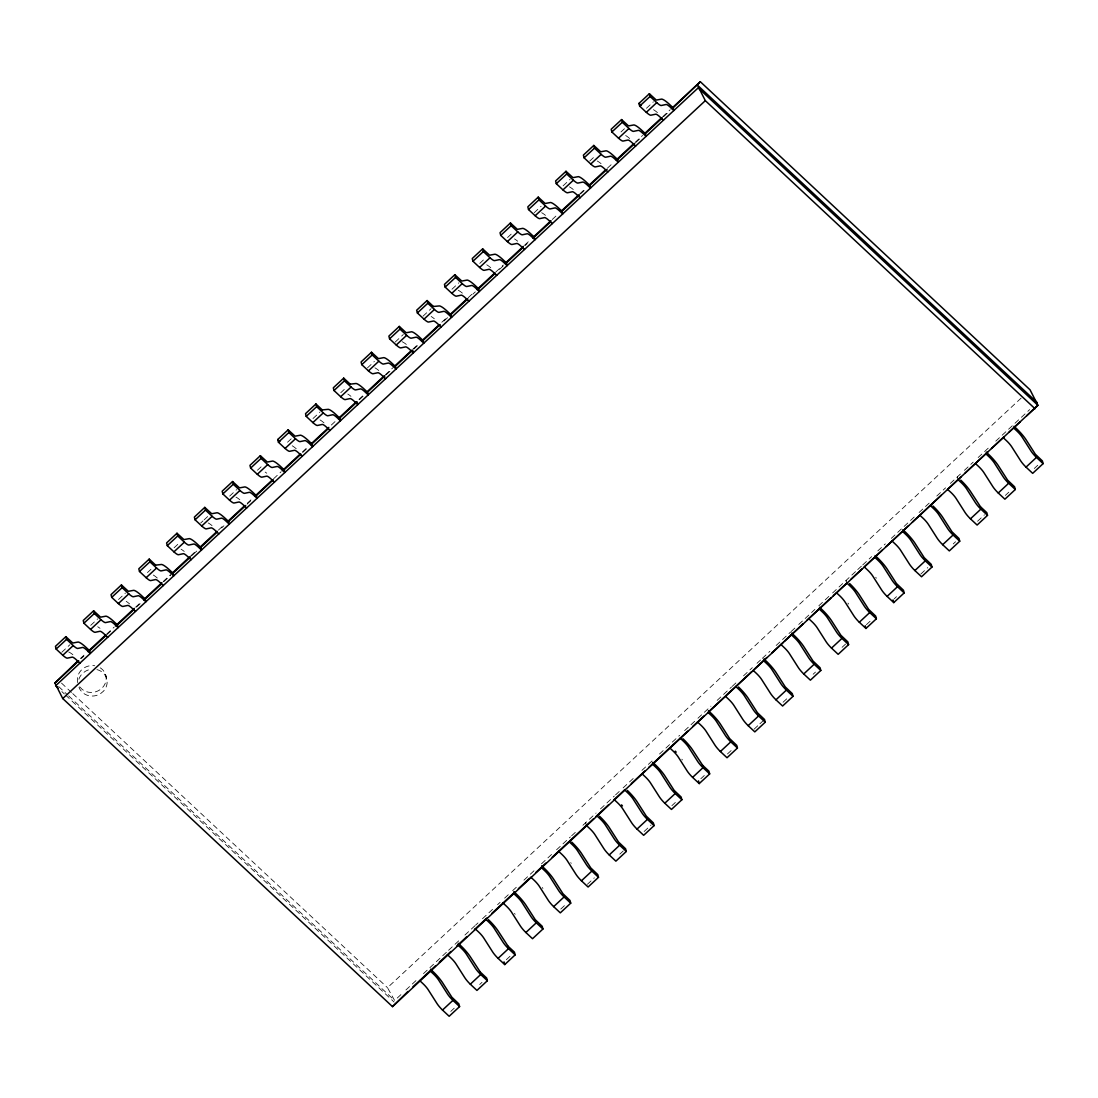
<?xml version="1.0" encoding="UTF-8"?>
<svg xmlns="http://www.w3.org/2000/svg" width="1098" height="1098" viewBox="0 0 1098 1098"><rect width="100%" height="100%" fill="white"/><g stroke="black" fill="none" stroke-linecap="round" stroke-linejoin="round"><path stroke-width="0.75" stroke-dasharray="5 3.75" d="M61.776 652.294L69.888 644.746M90.722 625.352L97.667 618.888M118.515 599.508L125.46 593.044M147.448 572.566L150.934 569.34M174.088 547.792L179.866 542.412M200.714 523.019L203.034 520.864M204.187 519.779L207.659 516.554M229.66 496.09L236.605 489.626M257.44 470.232L262.079 465.923M287.539 442.219L292.178 437.91M313.012 418.516L319.957 412.066M340.805 392.672L344.278 389.433M367.432 367.899L374.377 361.434M395.225 342.041L403.323 334.492M423.005 316.183L431.116 308.648M451.951 289.254L458.895 282.79M479.744 263.396L484.369 259.087M507.523 237.539L513.315 232.158M534.15 212.765L541.094 206.3M563.096 185.837L570.04 179.372M589.722 161.063L595.514 155.669M620.988 131.966L624.46 128.74M646.461 108.277L653.406 101.812M80.346 658.58L85.356 653.914M106.698 634.054L114.233 627.054M135.562 607.194L141.834 601.361M163.177 581.515L170.698 574.501M190.778 555.821L195.801 551.141M218.392 530.128L223.416 525.462M247.256 503.268L252.279 498.602M273.608 478.742L281.143 471.742M302.485 451.896L308.758 446.049M331.349 425.036L336.359 420.356M358.95 399.343L365.236 393.509M385.316 374.816L392.837 367.816M412.917 349.123L419.189 343.29M441.78 322.277L446.804 317.596M468.146 297.75L474.418 291.903M495.747 272.057L503.282 265.057M524.611 245.197L530.897 239.364M552.225 219.504L557.249 214.837M579.84 193.824L586.112 187.978M607.441 168.131L613.727 162.298M635.056 142.438L642.591 135.438M662.67 116.745L670.205 109.745M81.266 658.526L83.846 656.124M107 634.575L112.792 629.181M136.509 607.125L141.738 602.253M163.726 581.789L170.684 575.325M191.519 555.931L193.838 553.776M194.25 553.392L196.762 551.059M221.618 527.918L223.937 525.764M247.091 504.229L252.883 498.835M302.664 452.513L307.303 448.204M359.403 399.727L365.181 394.347M386.221 374.761L389.996 371.261M413.809 349.095L420.109 343.235M443.908 321.083L447.723 317.542M472.826 294.195L475.324 291.862M499.494 269.381L504.202 265.002M524.954 245.678L527.273 243.523M580.526 193.975L586.318 188.582M635.975 142.383L642.248 136.55M663.576 116.704L668.6 112.023M400.907 994.637L394.621 1000.484L387.484 987.692L1021.264 397.984M405.917 989.971L415.964 980.624M423.499 973.61L447.353 951.417M448.602 950.25L459.911 939.737M464.934 935.057L474.967 925.724M475.667 925.065L477.987 922.91M482.502 918.71L492.549 909.364M497.572 904.697L500.084 902.35M504.613 898.137L510.405 892.756M512.629 890.67L518.915 884.837M523.938 880.157L534.712 870.124M541.506 863.81L551.553 854.464M556.576 849.783L570.384 836.937M571.646 835.77L577.919 829.937M582.942 825.257L596.077 813.028M600.51 808.91L614.317 796.05M615.58 794.883L621.852 789.05M623.115 787.884L635.66 776.204M641.946 770.357L651.992 761.01M659.514 754.01L679.607 735.317M684.63 730.637L694.677 721.304M697.957 718.229L710.941 706.151M717.159 700.373L731.543 686.991M732.229 686.36L738.501 680.513M743.524 675.846L752.308 667.666M757.016 663.288L760.489 660.063M762.341 658.333L769.876 651.32M776.149 645.487L790.587 632.05M791.205 631.474L797.491 625.627M798.74 624.46L814.894 609.431M818.82 605.78L831.364 594.1M832.627 592.934L856.467 570.754M857.73 569.587L861.491 566.074M862.74 564.907L871.634 556.645M877.81 550.894L885.331 543.894M891.315 538.336L914.195 517.034M919.095 512.478L929.526 502.788M936.786 496.022L945.57 487.841M950.36 483.394L963.152 471.495M964.401 470.328L973.185 462.148M978.14 457.537L989.504 446.968M995.776 441.135L1029.663 409.609M450.756 1011.423L454.229 1008.184M479.702 984.494L482.022 982.339M506.329 959.707L512.121 954.327M560.749 909.075L566.541 903.695M587.375 884.302L594.32 877.837M619.794 854.148L623.266 850.909M644.114 831.515L651.059 825.051M671.894 805.658L675.366 802.432M700.84 778.729L704.312 775.504M727.466 753.955L733.258 748.575M754.093 729.182L758.732 724.872M759.885 723.788L764.524 719.478M783.039 702.253L787.678 697.944M813.138 674.241L815.457 672.086M842.084 647.312L845.556 644.073M866.404 624.68L871.03 620.37M894.184 598.835L896.503 596.681M920.824 574.048L927.769 567.584M953.242 543.894L955.548 541.739M977.549 521.262L984.494 514.797M1005.343 495.418L1008.815 492.179M1034.275 468.475L1037.747 465.25M61.502 683.093L71.494 692.44M72.743 693.607L387.484 987.692M58.647 686.552L67.39 694.718M68.639 695.885L394.621 1000.484M61.859 691.589L64.357 693.922M65.605 695.089L394.086 1002.021M79.687 686.799L82.144 689.379A14.507 13.382 -14.8 0 0 99.657 689.969L102.526 687.581A14.507 13.382 -14.8 0 0 99.383 667.296M681.872 759.185L682.393 759.967M570.727 862.603L571.248 863.385M957.305 476.93L958.019 479.634M846.16 580.348L846.874 583.052M585.659 822.731L586.373 825.435M105.49 674.309L106.437 677.905M77.711 682.585A14.507 13.382 -14.8 0 1 81.019 670.425L83.873 668.037A14.507 13.382 -14.8 0 1 94.744 665.731M96.912 669.588A14.507 13.382 -14.8 0 1 103.473 691.177L100.618 693.579A14.507 13.382 -14.8 0 1 83.091 692.989L80.634 690.409A14.507 13.382 -14.8 0 1 79.001 687.307M78.905 679.223A14.507 13.382 -14.8 0 1 81.966 674.035L84.834 671.647A14.507 13.382 -14.8 0 1 90.681 669.368M514.495 913.371A15.084 2.923 47.1 0 1 515.154 914.305M542.288 887.513A15.084 2.923 47.1 0 1 542.947 888.447M875.724 577.26A15.084 2.923 47.1 0 1 876.382 578.193M847.944 603.118A15.084 2.923 47.1 0 1 848.603 604.051M68.694 651.979A15.084 2.923 47.1 0 1 73.099 654.875M97.708 626.752A15.084 2.923 47.1 0 1 100.014 628.331M126.215 601.347A15.084 2.923 47.1 0 1 129.578 603.914M153.295 575.036A15.084 2.923 47.1 0 1 157.357 578.07M181.074 549.192A15.084 2.923 47.1 0 1 184.244 551.457M208.208 522.977A15.084 2.923 47.1 0 1 212.038 525.599M236.001 497.12A15.084 2.923 47.1 0 1 239.817 499.741M265.153 472.071A15.084 2.923 47.1 0 1 266.745 473.211M292.219 445.774A15.084 2.923 47.1 0 1 296.295 448.794M320.012 419.916A15.084 2.923 47.1 0 1 324.075 422.936M653.447 109.663A15.084 2.923 47.1 0 1 657.524 112.682M625.668 135.521A15.084 2.923 47.1 0 1 629.73 138.54M597.23 161.008A15.084 2.923 47.1 0 1 601.045 163.643M569.437 186.866A15.084 2.923 47.1 0 1 573.266 189.501M541.657 212.724A15.084 2.923 47.1 0 1 545.473 215.345M514.509 238.939A15.084 2.923 47.1 0 1 517.693 241.203M486.73 264.783A15.084 2.923 47.1 0 1 490.806 267.816M458.291 290.284A15.084 2.923 47.1 0 1 463.013 293.66M431.157 316.498A15.084 2.923 47.1 0 1 434.328 318.763M402.143 341.725A15.084 2.923 47.1 0 1 406.534 344.621M374.926 367.844A15.084 2.923 47.1 0 1 378.755 370.479M347.792 394.058A15.084 2.923 47.1 0 1 350.962 396.337"/><path stroke-width="1.5" d="M671.454 108.578L700.318 81.719L1030.048 389.804L1037.912 405.299L392.494 1006.633L62.751 698.548L54.9 683.052L77.834 660.914M700.318 81.719L672.374 108.524M392.494 1006.633L407.893 991.508M65.853 636.662L66.566 639.365L73.209 645.583A8.949 1.729 47.1 0 0 77.766 648.451L82.625 647.436A7.823 1.51 47.1 0 1 87.017 650.332L90.352 653.434L89.638 650.73L85.356 646.749A15.084 2.923 47.1 0 0 78.178 642.028L72.784 643.016L65.853 636.662L55.435 646.351L56.149 649.069L62.792 655.273A8.949 1.729 47.1 0 0 67.349 658.141L72.207 657.126A7.823 1.51 47.1 0 1 76.599 660.022L79.934 663.137M93.632 610.804L94.346 613.508L101.002 619.725A8.949 1.729 47.1 0 0 105.545 622.593L110.418 621.578A7.823 1.51 47.1 0 1 114.81 624.474L118.131 627.589L117.417 624.872L113.135 620.892A15.084 2.923 47.1 0 0 105.971 616.17L100.563 617.158L93.632 610.804L83.215 620.507L83.928 623.211L90.585 629.429A8.949 1.729 47.1 0 0 95.128 632.297L99.987 631.281A7.823 1.51 47.1 0 1 104.379 634.164L107.714 637.279M121.425 584.946L122.139 587.663L128.782 593.867A8.949 1.729 47.1 0 0 133.338 596.736L138.197 595.734A7.823 1.51 47.1 0 1 142.589 598.616L145.924 601.731L145.21 599.028L140.928 595.034A15.084 2.923 47.1 0 0 133.75 590.326L128.356 591.3L121.425 584.946L111.008 594.649L111.722 597.353L118.364 603.571A8.949 1.729 47.1 0 0 122.921 606.439L127.78 605.423A7.823 1.51 47.1 0 1 132.172 608.319L135.507 611.421M155.559 565.031L149.204 559.102L138.787 568.791L139.501 571.495L146.158 577.713A8.949 1.729 47.1 0 0 150.701 580.581L155.559 579.566A7.823 1.51 47.1 0 1 159.965 582.462L163.286 585.577M176.998 533.244L177.711 535.948L184.368 542.165A8.949 1.729 47.1 0 0 188.911 545.033L193.77 544.018A7.823 1.51 47.1 0 1 198.162 546.914L201.497 550.016L200.783 547.312L196.501 543.332A15.084 2.923 47.1 0 0 189.323 538.61L183.929 539.598L176.998 533.244L166.58 542.934L167.294 545.651L173.937 551.855A8.949 1.729 47.1 0 0 178.494 554.723L183.352 553.708A7.823 1.51 47.1 0 1 187.744 556.604L191.079 559.719M204.777 507.386L205.491 510.09L212.147 516.307A8.949 1.729 47.1 0 0 216.704 519.176L221.563 518.16A7.823 1.51 47.1 0 1 225.955 521.056L229.276 524.171L228.562 521.454L224.28 517.474A15.084 2.923 47.1 0 0 217.116 512.752L211.722 513.74L204.777 507.386L194.36 517.089L195.073 519.793L201.73 526.011A8.949 1.729 47.1 0 0 206.273 528.879L211.132 527.864A7.823 1.51 47.1 0 1 215.537 530.746L218.859 533.861M232.57 481.542L233.284 484.245L239.94 490.449A8.949 1.729 47.1 0 0 244.483 493.331L249.342 492.316A7.823 1.51 47.1 0 1 253.734 495.198L257.069 498.314L256.356 495.61L252.073 491.616A15.084 2.923 47.1 0 0 244.895 486.908L239.501 487.883L232.57 481.542L222.153 491.231L222.867 493.935L229.509 500.153A8.949 1.729 47.1 0 0 234.066 503.021L238.925 502.006A7.823 1.51 47.1 0 1 243.317 504.902L246.652 508.003M260.35 455.684L261.077 458.388L267.72 464.605A8.949 1.729 47.1 0 0 272.277 467.474L277.135 466.458A7.823 1.51 47.1 0 1 281.527 469.34L284.862 472.456L284.135 469.752L279.853 465.772A15.084 2.923 47.1 0 0 272.688 461.05L267.294 462.038L260.35 455.684L249.932 465.374L250.646 468.077L257.303 474.295A8.949 1.729 47.1 0 0 261.846 477.163L266.718 476.148A7.823 1.51 47.1 0 1 271.11 479.044L274.431 482.159M302.224 456.301L298.889 453.186A7.823 1.51 47.1 0 0 294.497 450.304L289.639 451.305A8.949 1.729 47.1 0 1 285.082 448.437L278.439 442.233L277.725 439.516L288.143 429.826L295.074 436.181L300.468 435.192A15.084 2.923 47.1 0 1 307.646 439.914L311.928 443.894L312.642 446.598L309.307 443.496A7.823 1.51 47.1 0 0 304.915 440.6L300.056 441.616A8.949 1.729 47.1 0 1 295.513 438.747L288.856 432.53L288.143 429.826M322.277 409.911L315.936 403.968L305.505 413.671L306.218 416.375L312.875 422.593A8.949 1.729 47.1 0 0 317.432 425.461L322.29 424.446A7.823 1.51 47.1 0 1 326.682 427.328L330.004 430.443M350.07 384.053L343.715 378.124L333.298 387.814L334.012 390.517L340.668 396.735A8.949 1.729 47.1 0 0 345.211 399.603L350.07 398.588A7.823 1.51 47.1 0 1 354.462 401.484L357.797 404.586L357.083 401.882M371.508 352.266L372.222 354.97L378.865 361.187A8.949 1.729 47.1 0 0 383.422 364.056L388.28 363.04A7.823 1.51 47.1 0 1 392.672 365.922L396.007 369.038L395.294 366.334L391.012 362.354A15.084 2.923 47.1 0 0 383.833 357.632L378.439 358.621L371.508 352.266L361.077 361.956L361.791 364.66L368.448 370.877A8.949 1.729 47.1 0 0 373.004 373.745L377.863 372.73A7.823 1.51 47.1 0 1 382.255 375.626L385.576 378.741M399.288 326.408L400.001 329.112L406.658 335.329A8.949 1.729 47.1 0 0 411.201 338.198L416.06 337.182A7.823 1.51 47.1 0 1 420.465 340.078L423.787 343.18L423.073 340.476L418.791 336.496A15.084 2.923 47.1 0 0 411.613 331.774L406.219 332.763L399.288 326.408L388.87 336.098L389.584 338.815L396.241 345.019A8.949 1.729 47.1 0 0 400.784 347.888L405.642 346.886A7.823 1.51 47.1 0 1 410.034 349.768L413.37 352.883L412.656 350.18L395.006 366.595M433.422 306.493L427.081 300.55L416.65 310.254L417.377 312.957L424.02 319.175A8.949 1.729 47.1 0 0 428.577 322.043L433.436 321.028A7.823 1.51 47.1 0 1 437.828 323.91L441.163 327.026M454.86 274.706L455.574 277.41L462.231 283.627A8.949 1.729 47.1 0 0 466.774 286.496L471.632 285.48A7.823 1.51 47.1 0 1 476.038 288.362L479.359 291.478L478.646 288.774L474.363 284.78A15.084 2.923 47.1 0 0 467.199 280.072L461.791 281.047L454.86 274.706L444.443 284.396L445.157 287.1L451.813 293.317A8.949 1.729 47.1 0 0 456.356 296.186L461.215 295.17A7.823 1.51 47.1 0 1 465.607 298.066L468.942 301.168M482.653 248.848L483.367 251.552L490.01 257.769A8.949 1.729 47.1 0 0 494.567 260.638L499.425 259.622A7.823 1.51 47.1 0 1 503.817 262.518L507.152 265.62L506.439 262.916L502.157 258.936A15.084 2.923 47.1 0 0 494.978 254.214L489.584 255.203L482.653 248.848L472.236 258.538L472.95 261.242L479.593 267.459A8.949 1.729 47.1 0 0 484.149 270.328L489.008 269.312A7.823 1.51 47.1 0 1 493.4 272.208L496.735 275.324M510.433 222.99L511.146 225.694L517.803 231.911A8.949 1.729 47.1 0 0 522.346 234.78L527.218 233.764A7.823 1.51 47.1 0 1 531.61 236.66L534.932 239.776L534.218 237.058L529.936 233.078A15.084 2.923 47.1 0 0 522.772 228.357L517.364 229.345L510.433 222.99L500.015 232.694L500.729 235.397L507.386 241.601A8.949 1.729 47.1 0 0 511.929 244.483L516.787 243.468A7.823 1.51 47.1 0 1 521.179 246.35L524.515 249.466M538.226 197.132L538.94 199.85L545.582 206.053A8.949 1.729 47.1 0 0 550.139 208.922L554.998 207.906A7.823 1.51 47.1 0 1 559.39 210.802L562.725 213.918L562.011 211.214L557.729 207.22A15.084 2.923 47.1 0 0 550.551 202.499L545.157 203.487L538.226 197.132L527.809 206.836L528.522 209.54L535.165 215.757A8.949 1.729 47.1 0 0 539.722 218.626L544.581 217.61A7.823 1.51 47.1 0 1 548.973 220.492L552.308 223.608M566.005 171.288L566.719 173.992L573.376 180.209A8.949 1.729 47.1 0 0 577.932 183.078L582.791 182.062A7.823 1.51 47.1 0 1 587.183 184.944L590.504 188.06L589.791 185.356L585.509 181.362A15.084 2.923 47.1 0 0 578.344 176.654L572.95 177.629L566.005 171.288L555.588 180.978L556.302 183.682L562.958 189.899A8.949 1.729 47.1 0 0 567.501 192.768L572.36 191.752A7.823 1.51 47.1 0 1 576.766 194.648L580.087 197.75M593.798 145.43L594.512 148.134L601.169 154.351A8.949 1.729 47.1 0 0 605.712 157.22L610.57 156.204A7.823 1.51 47.1 0 1 614.962 159.1L618.298 162.202L617.584 159.498L613.302 155.518A15.084 2.923 47.1 0 0 606.123 150.797L600.73 151.785L593.798 145.43L583.381 155.12L584.095 157.824L590.738 164.041A8.949 1.729 47.1 0 0 595.294 166.91L600.153 165.894A7.823 1.51 47.1 0 1 604.545 168.79L607.88 171.906M621.578 119.572L622.292 122.276L628.948 128.493A8.949 1.729 47.1 0 0 633.505 131.362L638.363 130.346A7.823 1.51 47.1 0 1 642.755 133.242L646.077 136.358L645.363 133.64L641.081 129.66A15.084 2.923 47.1 0 0 633.917 124.939L628.523 125.927L621.578 119.572L611.161 129.276L611.874 131.98L618.531 138.197A8.949 1.729 47.1 0 0 623.074 141.066L627.932 140.05A7.823 1.51 47.1 0 1 632.338 142.932L635.66 146.048M663.453 120.19L660.118 117.074A7.823 1.51 47.1 0 0 655.726 114.192L650.867 115.208A8.949 1.729 47.1 0 1 646.31 112.339L639.667 106.122L638.954 103.418L649.371 93.714L656.302 100.069L661.696 99.095A15.084 2.923 47.1 0 1 668.874 103.802L673.156 107.796L673.87 110.5L670.535 107.384A7.823 1.51 47.1 0 0 666.143 104.488L661.284 105.504A8.949 1.729 47.1 0 1 656.741 102.636L650.085 96.432L649.371 93.714M56.149 649.069L66.566 639.365M83.928 623.211L94.346 613.508M111.722 597.353L122.139 587.663M139.501 571.495L149.918 561.805L149.204 559.102M167.294 545.651L177.711 535.948M195.073 519.793L205.491 510.09M222.867 493.935L233.284 484.245M250.646 468.077L261.077 458.388M278.439 442.233L288.856 432.53M306.218 416.375L316.649 406.672L315.936 403.968M334.012 390.517L344.429 380.828L343.715 378.124M361.791 364.66L372.222 354.97M389.584 338.815L400.001 329.112M417.377 312.957L427.795 303.268L427.081 300.55M445.157 287.1L455.574 277.41M472.95 261.242L483.367 251.552M500.729 235.397L511.146 225.694M528.522 209.54L538.94 199.85M556.302 183.682L566.719 173.992M584.095 157.824L594.512 148.134M611.874 131.98L622.292 122.276M639.667 106.122L650.085 96.432M62.792 655.273L73.209 645.583M90.585 629.429L101.002 619.725M118.364 603.571L128.782 593.867M146.158 577.713L156.575 568.023A8.949 1.729 47.1 0 0 161.132 570.891L165.99 569.876A7.823 1.51 47.1 0 1 170.382 572.758L173.704 575.874L172.99 573.17L168.708 569.189A15.084 2.923 47.1 0 0 161.543 564.468L155.669 565.127M173.937 551.855L184.368 542.165M201.73 526.011L212.147 516.307M229.509 500.153L239.94 490.449M257.303 474.295L267.72 464.605M285.082 448.437L295.513 438.747M312.875 422.593L323.292 412.889A8.949 1.729 47.1 0 0 327.849 415.758L332.708 414.742A7.823 1.51 47.1 0 1 337.1 417.638L340.435 420.754L339.707 418.05L335.425 414.056A15.084 2.923 47.1 0 0 328.261 409.334L322.29 409.911M340.668 396.735L351.086 387.045A8.949 1.729 47.1 0 0 355.628 389.914L360.487 388.898A7.823 1.51 47.1 0 1 364.879 391.78L368.214 394.896L367.501 392.192L363.218 388.198A15.084 2.923 47.1 0 0 356.04 383.49L350.18 384.149M368.448 370.877L378.865 361.187M396.241 345.019L406.658 335.329M424.02 319.175L434.437 309.471A8.949 1.729 47.1 0 0 438.994 312.34L443.853 311.324A7.823 1.51 47.1 0 1 448.245 314.22L451.58 317.336L450.866 314.632L446.584 310.638A15.084 2.923 47.1 0 0 439.406 305.917L433.436 306.493M451.813 293.317L462.231 283.627M479.593 267.459L490.01 257.769M507.386 241.601L517.803 231.911M535.165 215.757L545.582 206.053M562.958 189.899L573.376 180.209M590.738 164.041L601.169 154.351M618.531 138.197L628.948 128.493M646.31 112.339L656.741 102.636M87.867 651.567L105.435 635.22M115.482 625.887L134.313 608.361M144.346 599.028L161.914 582.681M171.961 573.334L189.529 556.988M199.562 547.641L217.143 531.295M228.439 520.781L244.744 505.602M254.791 496.269L272.359 479.922M282.392 470.575L299.974 454.229M311.269 443.716L328.837 427.369M338.87 418.022L356.438 401.676M366.485 392.329L384.053 375.983M394.1 366.65L411.668 350.303M421.701 340.956L439.282 324.61M450.564 314.097L466.883 298.917M476.93 289.57L494.498 273.224M505.794 262.71L523.362 246.364M533.408 237.031L550.976 220.684M561.009 211.338L578.577 194.991M589.873 184.478L604.943 170.465M616.239 159.951L633.807 143.605M645.102 133.091L661.408 117.911M54.9 683.052L78.754 660.859M88.801 651.512L106.369 635.152M116.415 625.819L133.997 609.459M144.03 600.112L161.612 583.765M172.908 573.252L190.489 556.892M200.536 547.545L216.855 532.365M228.151 521.852L245.719 505.492M255.765 496.145L273.347 479.799M283.394 470.452L300.962 454.105M311.009 444.759L328.577 428.398M338.623 419.052L356.205 402.705M367.501 392.192L384.973 375.941M422.62 340.902L440.188 324.555M450.235 315.208L467.803 298.862M477.836 289.529L495.404 273.169M505.451 263.836L523.019 247.489M533.065 238.142L550.633 221.796M561.929 211.283L579.497 194.936M589.544 185.589L607.112 169.243M617.145 159.91L634.713 143.55M644.759 134.217L662.327 117.87M62.751 698.548L705.328 100.659L697.463 85.164L1037.198 402.595M412.917 986.841L430.073 970.865L433.408 973.981A7.823 1.51 47.1 0 1 438.651 980.089L447.408 993.827A8.949 1.729 47.1 0 0 452.925 1000.374L459.582 1006.591L449.164 1016.281L442.508 1010.064A8.949 1.729 47.1 0 1 436.99 1003.531L428.234 989.792A7.823 1.51 47.1 0 0 422.977 983.671L419.656 980.555M430.485 970.481L435.494 965.815M439.269 962.315L450.907 951.472M456.837 945.968L466.87 936.621M474.405 929.622L486.949 917.942M491.973 913.261L514.564 892.249M518.325 888.749L529.62 878.235M535.906 872.402L545.939 863.055M552.212 857.222L569.011 841.59L572.332 844.705A7.823 1.51 47.1 0 1 577.589 850.826L586.346 864.565A8.949 1.729 47.1 0 0 591.863 871.098L598.506 877.316L588.089 887.006L581.446 880.802A8.949 1.729 47.1 0 1 575.915 874.255L567.158 860.516A7.823 1.51 47.1 0 0 561.915 854.395L558.58 851.293M569.793 840.862L593.634 818.683M596.145 816.349L608.69 804.669M613.713 800.003L625.009 789.489M631.281 783.643L645.089 770.81M648.849 767.296L687.76 731.103M692.783 726.423L704.079 715.923M710.351 710.077L724.158 697.23M751.759 671.551L725.311 696.159L728.633 699.275A7.823 1.51 47.1 0 1 733.889 705.396L742.646 719.135A8.949 1.729 47.1 0 0 748.163 725.668L754.806 731.886L765.237 722.196L764.524 719.478L757.496 712.794L747.875 697.779A15.084 2.923 47.1 0 0 739.311 687.787L738.46 686.977M754.271 669.217L766.829 657.537M771.839 652.857L783.135 642.357M784.356 641.218L803.214 623.664M806.989 620.164L830.829 597.985M833.341 595.638L846.874 583.052L850.209 586.167A7.823 1.51 47.1 0 1 855.452 592.275L864.208 606.014A8.949 1.729 47.1 0 0 869.726 612.56L876.382 618.778L865.965 628.468L859.309 622.25A8.949 1.729 47.1 0 1 853.791 615.717L845.035 601.979A7.823 1.51 47.1 0 0 839.792 595.857L836.456 592.742M850.909 579.291L862.205 568.791M882.284 550.098L864.236 566.897L867.571 569.999A7.823 1.51 47.1 0 1 872.814 576.121L881.57 589.859A8.949 1.729 47.1 0 0 887.102 596.392L893.745 602.61L904.162 592.92L903.448 590.216L896.435 583.518L886.8 568.503A15.084 2.923 47.1 0 0 878.235 558.511L875.092 555.561M886.045 546.598L908.636 525.585M912.411 522.072L941.274 495.212M961.354 476.532L947.547 489.379L950.937 492.439A7.823 1.51 47.1 0 1 956.18 498.561L964.936 512.299A8.949 1.729 47.1 0 0 970.454 518.832L977.11 525.05L987.527 515.36L986.814 512.642L980.459 506.713M965.115 473.032L987.706 452.005M991.467 448.506L1004.025 436.826M1009.048 432.159L1020.344 421.646M1026.616 415.813L1037.912 405.299L698.177 87.881L55.614 685.756L58.112 688.089M442.508 1010.064L452.925 1000.374M470.301 984.22L480.718 974.516L487.361 980.734L476.944 990.423L470.301 984.22A8.949 1.729 47.1 0 1 464.77 977.673L456.013 963.934A7.823 1.51 47.1 0 0 450.77 957.813L447.435 954.711M498.08 958.362L508.498 948.658L515.154 954.876L504.737 964.579L498.08 958.362A8.949 1.729 47.1 0 1 492.563 951.815L483.806 938.076A7.823 1.51 47.1 0 0 478.563 931.969L475.228 928.853M525.873 932.504L536.291 922.814L542.934 929.018L532.516 938.721L525.873 932.504A8.949 1.729 47.1 0 1 520.342 925.971L511.586 912.232A7.823 1.51 47.1 0 0 506.343 906.111L503.008 902.995M553.653 906.646L564.07 896.956L570.727 903.174L560.309 912.863L553.653 906.646A8.949 1.729 47.1 0 1 548.135 900.113L539.379 886.374A7.823 1.51 47.1 0 0 534.136 880.253L530.801 877.137M581.446 880.802L591.863 871.098M609.225 854.944L619.643 845.24L626.299 851.458L615.882 861.161L609.225 854.944A8.949 1.729 47.1 0 1 603.708 848.397L594.951 834.658A7.823 1.51 47.1 0 0 589.708 828.551L586.373 825.435M637.018 829.086L647.436 819.396L654.092 825.614L643.661 835.304L637.018 829.086A8.949 1.729 47.1 0 1 631.501 822.553L622.731 808.814A7.823 1.51 47.1 0 0 617.488 802.693L614.166 799.577M664.798 803.228L675.215 793.538L681.872 799.756L671.454 809.446L664.798 803.228A8.949 1.729 47.1 0 1 659.28 796.695L650.524 782.956A7.823 1.51 47.1 0 0 645.281 776.835L641.946 773.719M692.591 777.384L703.008 767.68L709.665 773.898L699.234 783.588L692.591 777.384A8.949 1.729 47.1 0 1 687.074 770.837L678.317 757.098A7.823 1.51 47.1 0 0 673.06 750.991L669.739 747.875M720.37 751.526L730.801 741.836L737.444 748.04L727.027 757.744L720.37 751.526A8.949 1.729 47.1 0 1 714.853 744.979L706.096 731.241A7.823 1.51 47.1 0 0 700.853 725.133L697.518 722.017M748.163 725.668L758.581 715.978L765.237 722.196M775.943 699.81L786.374 690.12L793.017 696.338L782.6 706.028L775.943 699.81A8.949 1.729 47.1 0 1 770.425 693.277L761.669 679.538A7.823 1.51 47.1 0 0 756.426 673.417L753.091 670.315M803.736 673.966L814.153 664.263L820.81 670.48L810.393 680.17L803.736 673.966A8.949 1.729 47.1 0 1 798.219 667.419L789.462 653.681A7.823 1.51 47.1 0 0 784.205 647.573L780.884 644.457M831.515 648.108L841.946 638.418L848.589 644.622L838.172 654.326L831.515 648.108A8.949 1.729 47.1 0 1 825.998 641.561L817.241 627.836A7.823 1.51 47.1 0 0 811.998 621.715L808.663 618.599M859.309 622.25L869.726 612.56M887.102 596.392L897.519 586.703L904.162 592.92M914.881 570.548L925.298 560.845L931.955 567.062L921.538 576.766L914.881 570.548A8.949 1.729 47.1 0 1 909.364 564.001L900.607 550.263A7.823 1.51 47.1 0 0 895.364 544.155L892.029 541.039M942.674 544.69L953.091 535L959.734 541.204L949.317 550.908L942.674 544.69A8.949 1.729 47.1 0 1 937.143 538.144L928.386 524.419A7.823 1.51 47.1 0 0 923.144 518.297L919.808 515.182M970.454 518.832L980.871 509.143L987.527 515.36M998.247 492.988L1008.664 483.285L1015.307 489.502L1004.89 499.192L998.247 492.988A8.949 1.729 47.1 0 1 992.729 486.441L983.959 472.703A7.823 1.51 47.1 0 0 978.716 466.581L975.395 463.48M1026.026 467.13L1036.443 457.427L1043.1 463.644L1032.683 473.348L1026.026 467.13A8.949 1.729 47.1 0 1 1020.509 460.584L1011.752 446.845A7.823 1.51 47.1 0 0 1006.509 440.737L1003.174 437.622M705.328 100.659L1035.057 408.758M1014.03 426.285L1017.173 429.249A15.084 2.923 47.1 0 1 1025.738 439.227L1035.359 454.256L1042.386 460.94L1043.1 463.644M1013.591 427.918L1016.926 431.034A7.823 1.51 47.1 0 1 1022.169 437.155L1030.926 450.894A8.949 1.729 47.1 0 0 1036.443 457.427M638.954 103.418L641.067 105.394M986.237 452.143L989.38 455.094A15.084 2.923 47.1 0 1 997.945 465.085L1007.58 480.101L1014.593 486.798L1015.307 489.502M985.812 453.776L989.133 456.892A7.823 1.51 47.1 0 1 994.39 463.013L1003.147 476.752A8.949 1.729 47.1 0 0 1008.664 483.285M958.019 479.634L961.354 482.749A7.823 1.51 47.1 0 1 966.597 488.857L975.353 502.596A8.949 1.729 47.1 0 0 980.871 509.143M930.239 505.492L933.561 508.594A7.823 1.51 47.1 0 1 938.817 514.715L947.574 528.454A8.949 1.729 47.1 0 0 953.091 535M902.885 529.703L906.028 532.667A15.084 2.923 47.1 0 1 914.593 542.645L924.214 557.674L931.241 564.358L931.955 567.062M902.446 531.336L905.781 534.452A7.823 1.51 47.1 0 1 911.024 540.573L919.781 554.312A8.949 1.729 47.1 0 0 925.298 560.845M874.667 557.194L877.988 560.309A7.823 1.51 47.1 0 1 883.245 566.431L892.001 580.169A8.949 1.729 47.1 0 0 897.519 586.703M819.52 607.276L822.663 610.227A15.084 2.923 47.1 0 1 831.227 620.219L840.862 635.234L847.876 641.918L848.589 644.622M819.094 608.91L822.416 612.011A7.823 1.51 47.1 0 1 827.659 618.133L836.415 631.872A8.949 1.729 47.1 0 0 841.946 638.418M791.74 633.121L794.883 636.085A15.084 2.923 47.1 0 1 803.448 646.063L813.069 661.092L820.096 667.776L820.81 670.48M791.301 634.754L794.636 637.869A7.823 1.51 47.1 0 1 799.879 643.991L808.636 657.729A8.949 1.729 47.1 0 0 814.153 664.263M427.795 303.268L434.437 309.471M763.947 658.978L767.09 661.929A15.084 2.923 47.1 0 1 775.655 671.921L785.276 686.936L792.303 693.634L793.017 696.338M763.508 660.612L766.843 663.727A7.823 1.51 47.1 0 1 772.086 669.849L780.843 683.587A8.949 1.729 47.1 0 0 786.374 690.12M735.729 686.47L739.064 689.585A7.823 1.51 47.1 0 1 744.307 695.693L753.063 709.432A8.949 1.729 47.1 0 0 758.581 715.978M708.375 710.694L711.518 713.645A15.084 2.923 47.1 0 1 720.082 723.623L729.703 738.652L736.731 745.336L737.444 748.04M707.935 712.327L711.271 715.429A7.823 1.51 47.1 0 1 716.514 721.551L725.27 735.289A8.949 1.729 47.1 0 0 730.801 741.836M344.429 380.828L351.086 387.045M680.156 738.172L683.491 741.287A7.823 1.51 47.1 0 1 688.734 747.409L697.491 761.147A8.949 1.729 47.1 0 0 703.008 767.68M702.596 765.265L708.937 771.194L709.665 773.898M316.649 406.672L323.292 412.889M652.802 762.396L655.945 765.347A15.084 2.923 47.1 0 1 664.51 775.339L674.131 790.354L681.158 797.052L681.872 799.756M652.363 764.03L655.698 767.145A7.823 1.51 47.1 0 1 660.941 773.266L669.698 786.991A8.949 1.729 47.1 0 0 675.215 793.538M277.725 439.516L279.839 441.506M624.584 789.887L627.905 793.003A7.823 1.51 47.1 0 1 633.162 799.111L641.918 812.849A8.949 1.729 47.1 0 0 647.436 819.396M596.79 815.745L600.126 818.847A7.823 1.51 47.1 0 1 605.369 824.969L614.125 838.707A8.949 1.729 47.1 0 0 619.643 845.24M541.657 865.814L544.8 868.765A15.084 2.923 47.1 0 1 553.365 878.757L562.986 893.772L570.013 900.47L570.727 903.174M541.218 867.447L544.553 870.563A7.823 1.51 47.1 0 1 549.796 876.684L558.553 890.409A8.949 1.729 47.1 0 0 564.07 896.956M513.864 891.672L517.007 894.623A15.084 2.923 47.1 0 1 525.571 904.615L535.206 919.63L542.22 926.314L542.934 929.018M513.439 893.305L516.76 896.421A7.823 1.51 47.1 0 1 522.017 902.529L530.773 916.267A8.949 1.729 47.1 0 0 536.291 922.814M149.918 561.805L156.575 568.023M485.645 919.163L488.981 922.265A7.823 1.51 47.1 0 1 494.224 928.386L502.98 942.125A8.949 1.729 47.1 0 0 508.498 948.658M508.086 946.243L514.44 952.172L515.154 954.876M458.291 943.374L461.435 946.339A15.084 2.923 47.1 0 1 469.999 956.317L480.293 972.087M457.866 945.007L461.187 948.123A7.823 1.51 47.1 0 1 466.43 954.244L475.201 967.983A8.949 1.729 47.1 0 0 480.718 974.516M480.306 972.087L486.647 978.03L487.361 980.734M430.512 969.232L433.655 972.183A15.084 2.923 47.1 0 1 442.219 982.175L451.841 997.19L458.868 1003.888L459.582 1006.591M960.75 480.142L961.601 480.951A15.084 2.923 47.1 0 1 970.165 490.943L980.445 506.7M932.971 506L933.808 506.809A15.084 2.923 47.1 0 1 942.372 516.801L952.007 531.816L959.021 538.5L959.734 541.204M849.605 583.56L850.456 584.369A15.084 2.923 47.1 0 1 859.02 594.361L868.642 609.376L875.669 616.06L876.382 618.778M682.887 738.693L683.738 739.503A15.084 2.923 47.1 0 1 692.303 749.481L702.583 765.251M627.315 790.395L628.152 791.205A15.084 2.923 47.1 0 1 636.73 801.197L646.351 816.212L653.365 822.896L654.092 825.614M599.522 816.253L600.373 817.063A15.084 2.923 47.1 0 1 608.937 827.041L618.558 842.07L625.586 848.754L626.299 851.458M571.742 842.111L572.58 842.921A15.084 2.923 47.1 0 1 581.144 852.899L590.779 867.928L597.792 874.612L598.506 877.316M488.377 919.671L489.228 920.481A15.084 2.923 47.1 0 1 497.792 930.459L508.072 946.229M893.031 599.906L893.745 602.61M865.238 625.764L865.965 628.468M698.52 780.884L699.234 783.588M504.023 961.862L504.737 964.579M675.243 751.142A15.084 2.923 47.1 0 1 676.203 752.157M621.55 804.889A15.084 2.923 47.1 0 1 622.456 805.932"/></g></svg>
